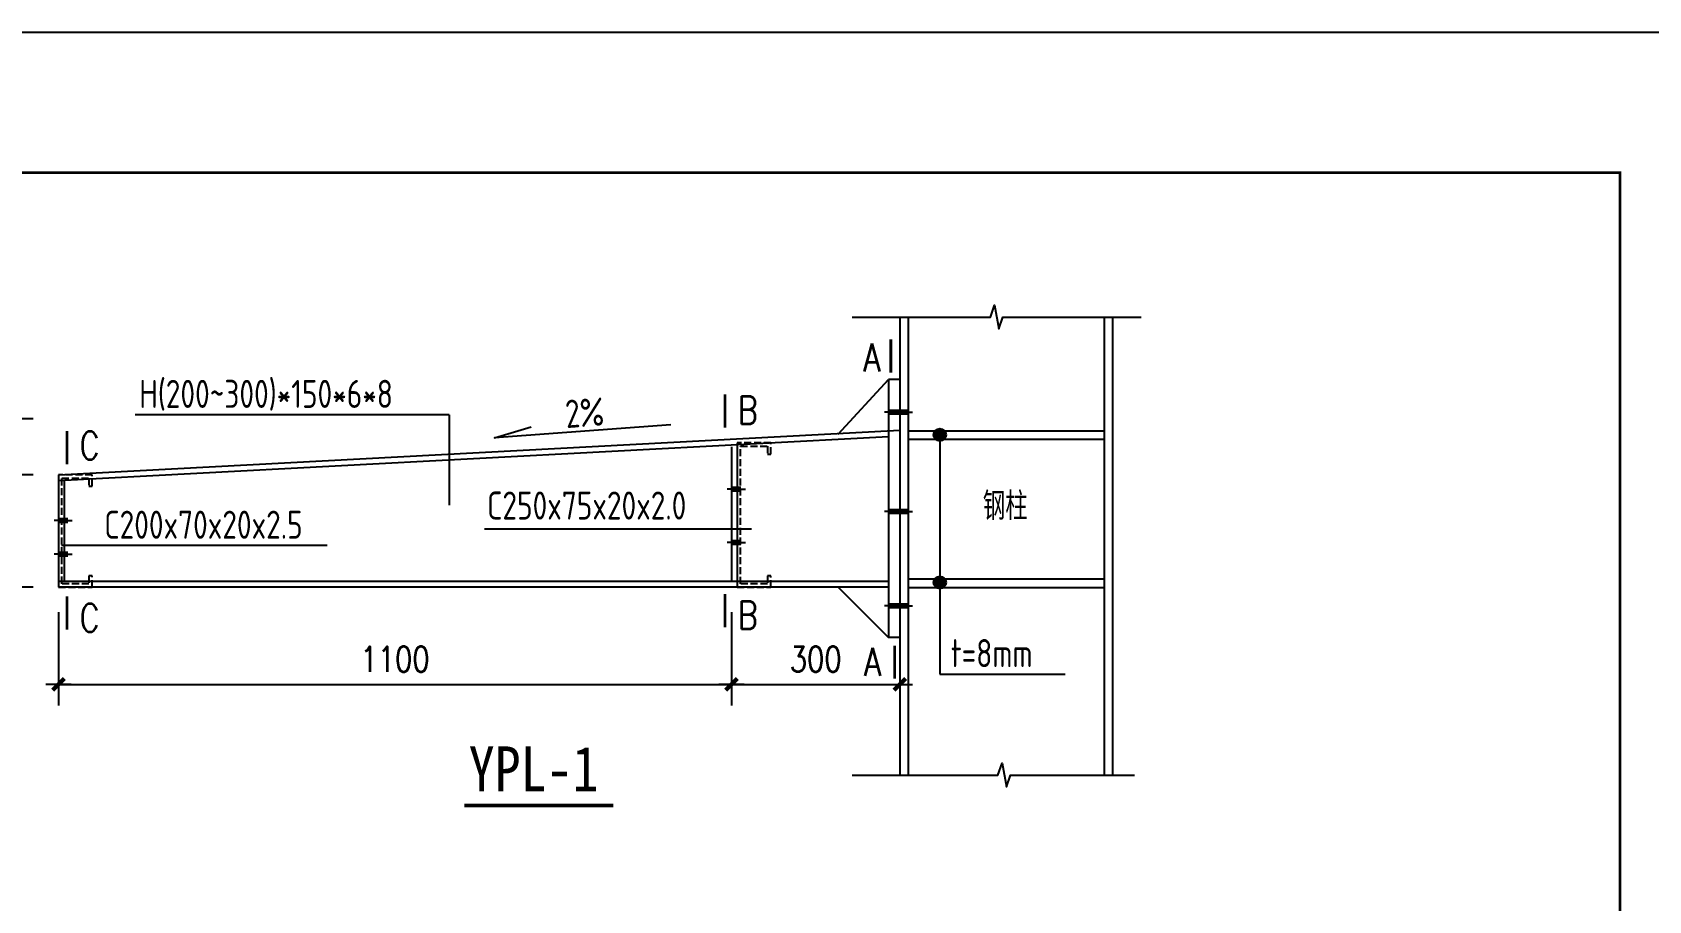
# Model space of a CAD drawing. Extents: x -321761 to 1215725, y 241863 to 438812.
# Drawn here: x 951420 to 980238, y 285783 to 301263 of the extents above; entities that cross this region are included whole.
import ezdxf
from ezdxf.enums import TextEntityAlignment as Align

# ---------------------------------------------------------------- set-up
doc = ezdxf.new("R2010")
doc.units = 0
doc.header["$LTSCALE"] = 1000
doc.linetypes.add('CENTER', pattern=[2, 1.25, -0.25, 0.25, -0.25])
doc.linetypes.add('DASH', pattern=[0.35, 0.25, -0.1])
doc.layers.get('0').update_dxf_attribs({"linetype": 'CONTINUOUS'})
doc.layers.get('Defpoints').update_dxf_attribs({"linetype": 'CONTINUOUS'})
for name, color, linetype in [('AXIS', 253, 'CENTER'), ('BORDER', 7, 'CONTINUOUS'), ('DIM_SYMB', 3, 'CONTINUOUS'), ('PUB_DIM', 3, 'CONTINUOUS'), ('PUB_TEXT', 7, 'CONTINUOUS')]:
    doc.layers.add(name, color=color, linetype=linetype)
doc.styles.add('DIM_FONT', font='SIMPLEX.shx', dxfattribs={"width": 0.8})
doc.styles.add('TSSD_Rein', font='Tssdeng.shx', dxfattribs={"width": 0.7, "bigfont": 'hztxt.shx'})
doc.styles.add('宋体', font='宋体', dxfattribs={"height": 3})
doc.dimstyles.new('DIMN150', dxfattribs={"dimscale": 1.5, "dimtxt": 300, "dimasz": 1, "dimexe": 250, "dimexo": 300, "dimgap": 150, "dimtad": 1, "dimdec": 0, "dimzin": 0, "dimdsep": 46, "dimtxsty": 'DIM_FONT', "dimblk": '_DIMX', "dimcen": 0.09, "dimclrt": 7, "dimadec": 0, "dimazin": 0, "dimtfac": 1, "dimtdec": 0, "dimtix": 1, "dimtmove": 2, "dimatfit": 3, "dimldrblk": '_DIMX', "dimfxl": 1, "dimtolj": 1, "dimtzin": 0, "dimarcsym": 0})

# ---------------------------------------------------------------- blocks, each defined once
blk = doc.blocks.new('_DIMX')
blk.add_line((-150, 0), (150, 0))
at = {"const_width": 50}
blk.add_lwpolyline([(-70, -70), (70, 70)], dxfattribs=at)
blk = doc.blocks.new('*D351')
at = {"layer": 'Defpoints', "color": 0}
for p in [(951037, 293374), (951887, 293374), (951887, 291374)]:
    blk.add_point(p, dxfattribs=at)
at = {"layer": 'PUB_DIM', "color": 0, "lineweight": -2}
for p, q in [((951437, 293374), (950662, 293374)), ((951037, 291375), (951037, 293372)), ((951437, 291374), (950662, 291374))]:
    blk.add_line(p, q, dxfattribs=at)
at = {"layer": 'PUB_DIM', "color": 0, "lineweight": -2, "xscale": 1.5, "yscale": 1.5, "zscale": 1.5}
for p, rotation in [((951037, 293374), 90), ((951037, 291374), 270)]:
    blk.add_blockref('_DIMX', p, dxfattribs=dict(at, rotation=rotation))
at = {"layer": 'PUB_DIM', "color": 7, "insert": (950587, 292374), "char_height": 450, "attachment_point": 5, "rotation": 90, "style": 'DIM_FONT'}
blk.add_mtext('\\A1;200', dxfattribs=at)
blk = doc.blocks.new('*D352')
at = {"layer": 'Defpoints', "color": 0}
for p in [(951037, 294374), (951887, 294374), (951887, 293374)]:
    blk.add_point(p, dxfattribs=at)
at = {"layer": 'PUB_DIM', "color": 0, "lineweight": -2}
for p, q in [((951437, 294374), (950662, 294374)), ((951037, 294375), (951037, 294377)), ((951037, 293374), (951037, 294374)), ((951437, 293374), (950662, 293374)), ((951037, 293372), (951037, 293371))]:
    blk.add_line(p, q, dxfattribs=at)
at = {"layer": 'PUB_DIM', "color": 0, "lineweight": -2, "xscale": 1.5, "yscale": 1.5, "zscale": 1.5}
for p, rotation in [((951037, 294374), 270), ((951037, 293374), 90)]:
    blk.add_blockref('_DIMX', p, dxfattribs=dict(at, rotation=rotation))
at = {"layer": 'PUB_DIM', "color": 7, "insert": (950587, 293874), "char_height": 450, "attachment_point": 5, "rotation": 90, "style": 'DIM_FONT'}
blk.add_mtext('\\A1;100', dxfattribs=at)
blk = doc.blocks.new('*D353')
at = {"layer": 'Defpoints', "color": 0}
for p in [(951887, 291374), (963887, 291374), (963887, 289639)]:
    blk.add_point(p, dxfattribs=at)
at = {"layer": 'PUB_DIM', "color": 0, "lineweight": -2}
for p, q in [((951887, 290924), (951887, 289264)), ((963887, 290924), (963887, 289264)), ((951889, 289639), (963886, 289639))]:
    blk.add_line(p, q, dxfattribs=at)
at = {"layer": 'PUB_DIM', "color": 0, "lineweight": -2, "xscale": 1.5, "yscale": 1.5, "zscale": 1.5, "rotation": 180}
blk.add_blockref('_DIMX', (951887, 289639), dxfattribs=at)
at = {"layer": 'PUB_DIM', "color": 0, "lineweight": -2, "xscale": 1.5, "yscale": 1.5, "zscale": 1.5}
blk.add_blockref('_DIMX', (963887, 289639), dxfattribs=at)
at = {"layer": 'PUB_DIM', "color": 7, "insert": (957887, 290089), "char_height": 450, "attachment_point": 5, "style": 'DIM_FONT'}
blk.add_mtext('\\A1;1100', dxfattribs=at)
blk = doc.blocks.new('*D354')
at = {"layer": 'Defpoints', "color": 0}
for p in [(963887, 291374), (966887, 291374), (966887, 289639)]:
    blk.add_point(p, dxfattribs=at)
at = {"layer": 'PUB_DIM', "color": 0, "lineweight": -2}
for p, q in [((963887, 290924), (963887, 289264)), ((966887, 290924), (966887, 289264)), ((963889, 289639), (966886, 289639))]:
    blk.add_line(p, q, dxfattribs=at)
at = {"layer": 'PUB_DIM', "color": 0, "lineweight": -2, "xscale": 1.5, "yscale": 1.5, "zscale": 1.5, "rotation": 180}
blk.add_blockref('_DIMX', (963887, 289639), dxfattribs=at)
at = {"layer": 'PUB_DIM', "color": 0, "lineweight": -2, "xscale": 1.5, "yscale": 1.5, "zscale": 1.5}
blk.add_blockref('_DIMX', (966887, 289639), dxfattribs=at)
at = {"layer": 'PUB_DIM', "color": 7, "insert": (965387, 290089), "char_height": 450, "attachment_point": 5, "style": 'DIM_FONT'}
blk.add_mtext('\\A1;300', dxfattribs=at)

msp = doc.modelspace()

# ---------------------------------------------------------------- hatches: boundary and pattern name
h = msp.add_hatch(color=256)
edge = h.paths.add_edge_path()
edge.add_arc((967599.9, 294086.5), 111.2, 0, 360)
h = msp.add_hatch(color=256)
edge = h.paths.add_edge_path()
edge.add_arc((967599.9, 291455.7), 111.2, 0, 360)

# ---------------------------------------------------------------- linework, layer by layer
for p, q in [((966887.1, 296186.8, 6.9), (966887.1, 288022.7, 6.9)), ((967037.1, 296186.8, 6.9), (967037.1, 288022.7, 6.9)), ((970529.9, 296186.8, 6.9), (970529.9, 288022.7, 6.9)), ((970679.9, 296186.8, 6.9), (970679.9, 288022.7, 6.9)), ((965787.1, 294100.7, 6.9), (966687.1, 295074, 6.9)), ((966687.1, 295074, 6.9), (966687.1, 290474, 6.9)), ((966887.1, 295074, 6.9), (966687.1, 295074, 6.9)), ((951887.1, 293374, 6.9), (966887.1, 294171.3, 6.9)), ((951887.1, 293273.8, 6.9), (966687.1, 294060.4, 6.9)), ((967037.1, 294160.7, 6.9), (970529.9, 294160.7, 6.9)), ((967037.1, 294010.4, 6.9), (970529.9, 294010.4, 6.9)), ((967599.9, 294160.7, 6.9), (967599.9, 289821.2, 6.9)), ((963887.1, 293873.8, 6.9), (963887.1, 291474, 6.9)), ((963987.1, 293880.4, 6.9), (963987.1, 291474, 6.9)), ((951887.1, 293374, 6.9), (951887.1, 291374, 6.9)), ((951987.1, 293280.4, 6.9), (951987.1, 291474, 6.9)), ((966687.1, 291474, 6.9), (951887.1, 291474, 6.9)), ((966687.1, 291374, 6.9), (951887.1, 291374, 6.9)), ((965787.1, 291374, 6.9), (966687.1, 290474, 6.9)), ((967037.1, 291518.6, 6.9), (970529.9, 291518.6, 6.9)), ((967037.1, 291368.3, 6.9), (970529.9, 291368.3, 6.9)), ((966887.1, 290474, 6.9), (966687.1, 290474, 6.9)), ((967599.9, 289821.2, 6.9), (969835.6, 289821.2, 6.9))]:
    msp.add_line(p, q)
at = {"lineweight": -3}
for p, q in [((966696, 294492.8, 6.9), (966610.6, 294492.8, 6.9)), ((967024.5, 294492.8, 6.9), (967110, 294492.8, 6.9)), ((963893.6, 293118.5, 6.9), (963808.1, 293118.5, 6.9)), ((964046.9, 293118.5, 6.9), (964132.4, 293118.5, 6.9)), ((951893.6, 292558.8, 6.9), (951808.1, 292558.8, 6.9)), ((952046.9, 292558.8, 6.9), (952132.4, 292558.8, 6.9)), ((966696, 292719.3, 6.9), (966610.6, 292719.3, 6.9)), ((967024.5, 292719.3, 6.9), (967110, 292719.3, 6.9)), ((951893.6, 291958.5, 6.9), (951808.1, 291958.5, 6.9)), ((952046.9, 291958.5, 6.9), (952132.4, 291958.5, 6.9)), ((963893.6, 292170, 6.9), (963808.1, 292170, 6.9)), ((964046.9, 292170, 6.9), (964132.4, 292170, 6.9)), ((966696, 291041, 6.9), (966610.6, 291041, 6.9)), ((967024.5, 291041, 6.9), (967110, 291041, 6.9))]:
    msp.add_line(p, q, dxfattribs=at)
at = {"linetype": 'DASH', "ltscale": 0.5}
for p, q in [((964587.1, 293944.2, 6.9), (963987.1, 293944.2, 6.9)), ((963987.1, 293944.2, 6.9), (963987.1, 291371.2, 6.9)), ((964047.1, 291431.2, 6.9), (964047.1, 293884.2, 6.9)), ((964047.1, 293884.2, 6.9), (964527.1, 293884.2, 6.9)), ((964527.1, 293884.2, 6.9), (964527.1, 293744.2, 6.9)), ((964527.1, 293744.2, 6.9), (964587.1, 293744.2, 6.9)), ((964587.1, 293744.2, 6.9), (964587.1, 293944.2, 6.9)), ((952487.1, 293374, 6.9), (951887.1, 293374, 6.9)), ((951887.1, 293374, 6.9), (951887.1, 291374, 6.9)), ((952487.1, 293174, 6.9), (952487.1, 293374, 6.9)), ((951947.1, 291434, 6.9), (951947.1, 293314, 6.9)), ((951947.1, 293314, 6.9), (952427.1, 293314, 6.9)), ((952427.1, 293314, 6.9), (952427.1, 293174, 6.9)), ((952427.1, 293174, 6.9), (952487.1, 293174, 6.9)), ((951887.1, 291374, 6.9), (952487.1, 291374, 6.9)), ((952427.1, 291434, 6.9), (951947.1, 291434, 6.9)), ((952487.1, 291574, 6.9), (952427.1, 291574, 6.9)), ((952427.1, 291574, 6.9), (952427.1, 291434, 6.9)), ((952487.1, 291374, 6.9), (952487.1, 291574, 6.9)), ((963987.1, 291371.2, 6.9), (964587.1, 291371.2, 6.9)), ((964527.1, 291431.2, 6.9), (964047.1, 291431.2, 6.9)), ((964587.1, 291571.2, 6.9), (964527.1, 291571.2, 6.9)), ((964527.1, 291571.2, 6.9), (964527.1, 291431.2, 6.9)), ((964587.1, 291371.2, 6.9), (964587.1, 291571.2, 6.9))]:
    msp.add_line(p, q, dxfattribs=at)
at = {"lineweight": -3, "const_width": 100, "elevation": 6.9}
for points in [[(967034.5, 294492.8), (966686, 294492.8)], [(964056.9, 293118.5), (963883.6, 293118.5)], [(952056.9, 292558.8), (951883.6, 292558.8)], [(967034.5, 292719.3), (966686, 292719.3)], [(964056.9, 292170), (963883.6, 292170)], [(952056.9, 291958.5), (951883.6, 291958.5)], [(967034.5, 291041), (966686, 291041)]]:
    msp.add_lwpolyline(points, dxfattribs=at)
msp.add_lwpolyline([(962806.4, 294265.1), (959658.1, 294033.6), (960315.5, 294227.8)])
for centre in [(967599.9, 294086.5, 6.9), (967599.9, 291455.7, 6.9)]:
    msp.add_circle(centre, 111.2)
at = {"layer": 'AXIS', "linetype": 'ByBlock'}
for p, q in [((958849.7, 294441, 206.9), (953254.6, 294441, 206.9)), ((958849.7, 294441, 206.9), (958849.7, 292836.1, 206.9)), ((959482.7, 292410.3, 6.9), (964243.7, 292410.3, 6.9)), ((951937.8, 292120.8, 6.9), (956678.3, 292120.8, 6.9))]:
    msp.add_line(p, q, dxfattribs=at)
at = {"layer": 'BORDER'}
msp.add_lwpolyline([(938725.4, 241862.6), (938725.4, 301262.6), (980725.4, 301262.6), (980725.4, 241862.6)], close=True, dxfattribs=at)
at = {"layer": 'BORDER', "const_width": 50}
msp.add_lwpolyline([(939725.4, 242862.6), (939725.4, 298762.6), (979725.4, 298762.6), (979725.4, 242862.6)], close=True, dxfattribs=at)
at = {"layer": 'DIM_SYMB', "elevation": 6.9}
for points in [[(966039, 296186.8), (968500.5, 296186.8), (968577, 296396.8), (968651, 295976.8), (968725.5, 296186.8), (971187, 296186.8)], [(966039, 288022.7), (968636.1, 288022.7), (968712.6, 288232.7), (968786.6, 287812.7), (968861.1, 288022.7), (971073.6, 288022.7)]]:
    msp.add_lwpolyline(points, dxfattribs=at)
at = {"layer": 'DIM_SYMB', "const_width": 70, "elevation": 6.9}
msp.add_lwpolyline([(959122.4, 287479.7), (961779.1, 287479.7)], dxfattribs=at)
at = {"layer": 'PUB_DIM', "const_width": 50, "elevation": 6.9}
for points in [[(966727.2, 295787.7), (966727.2, 295194.4)], [(963769.9, 294810.1), (963769.9, 294216.8)], [(952037.6, 294157.4), (952037.6, 293564.1)], [(952037.6, 291205.8), (952037.6, 290612.5)], [(963769.9, 291249.3), (963769.9, 290656)], [(966795.4, 290331.5), (966795.4, 289738.2)]]:
    msp.add_lwpolyline(points, dxfattribs=at)

# ---------------------------------------------------------------- texts
at = {"layer": 'AXIS', "linetype": 'ByBlock', "style": 'TSSD_Rein', "width": 0.8}
for s, p in [('H(200~300)*150*6*8', (953326.9, 294567.4, 708.9)), ('C250x75x20x2.0', (959527.1, 292577, 708.9)), ('C200x70x20x2.5', (952702.3, 292234.9, 708.9))]:
    msp.add_text(s, height=500, dxfattribs=at).set_placement(p)
msp.add_text('2%%%', height=500, rotation=4.2061, dxfattribs=at).set_placement((960941, 294206.3))
at = {"layer": 'PUB_DIM', "style": 'DIM_FONT', "width": 0.8}
for s, p in [('A', (966385.6, 295467.3, 6.9)), ('B', (964172.9, 294524.7, 6.9)), ('C', (952440.6, 293896.6, 6.9)), ('C', (952440.6, 290827.1, 6.9)), ('B', (964172.9, 290870.6, 6.9)), ('A', (966398.2, 290041.6, 6.9))]:
    msp.add_text(s, height=500, dxfattribs=at).set_placement(p, align=Align.MIDDLE)
at = {"layer": 'PUB_TEXT'}
for s, height, style, width, p in [('钢柱', 500, 'TSSD_Rein', 0.8, (968366.5, 292566.6, 708.9)), ('t=8mm', 500, 'TSSD_Rein', 0.8, (967795, 289945.9, 708.9)), ('YPL-1', 800, '宋体', 0.85, (959199.8, 287733.6, 6.9))]:
    msp.add_text(s, height=height, dxfattribs=dict(at, style=style, width=width)).set_placement(p)

# ---------------------------------------------------------------- dimensions: what is measured, and where the dimension line sits
at = {"layer": 'PUB_DIM'}
for p1, p2, distance, text, picture, middle in [((951887.1, 293374), (951887.1, 294373.8), 850, '100', '*D352', (950587.1, 293873.9)), ((951887.1, 291374), (951887.1, 293374), 850, '200', '*D351', (950587.1, 292374)), ((951887.1, 291374), (963887.1, 291374), -1734.6, '1100', '*D353', (957887.1, 290089.4)), ((963887.1, 291374), (966887.1, 291374), -1734.6, '300', '*D354', (965387.1, 290089.4))]:
    dim = msp.add_aligned_dim(p1=p1, p2=p2, distance=distance, text=text, dimstyle='DIMN150', dxfattribs=at)
    dim.commit()
    dim.dimension.update_dxf_attribs({"geometry": picture, "text_midpoint": middle})

doc.saveas('drawing.dxf')
